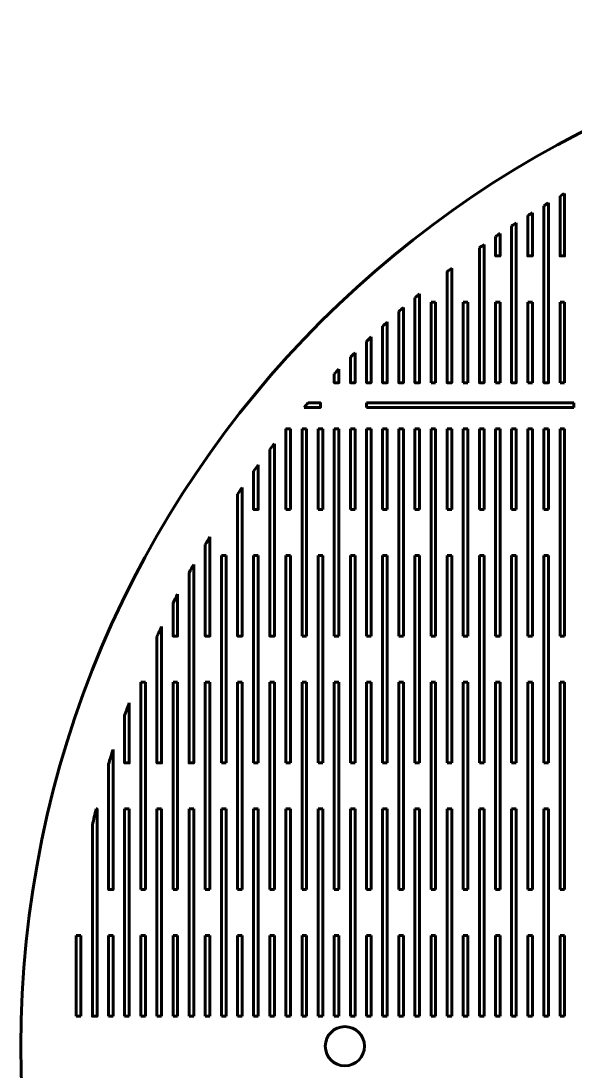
# Model space of a CAD drawing. Header units: millimetres. Extents: x -222 to 222, y -222 to 222.
# Drawn here: x -222.5 to -102.2, y -5.4 to 222.5 of the extents above; entities that cross this region are included whole.
import ezdxf

# ---------------------------------------------------------------- set-up
doc = ezdxf.new("R2010")
doc.units = ezdxf.units.MM
doc.linetypes.add('K5LT_BASIC', pattern=[0])

# ---------------------------------------------------------------- blocks, each defined once
blk = doc.blocks.new('U1')
at = {"color": 150, "linetype": 'K5LT_BASIC', "lineweight": 60, "true_color": 0x0080ff}
for p, q in [((-210.5, 24), (-209.5, 24)), ((-210.5, 6.5), (-210.5, 24)), ((-209.5, 24), (-209.5, 6.5)), ((-209.5, 6.5), (-210.5, 6.5))]:
    blk.add_line(p, q, dxfattribs=at)
blk = doc.blocks.new('U2')
at = {"color": 150, "linetype": 'K5LT_BASIC', "lineweight": 60, "true_color": 0x0080ff}
for p, q in [((-203.5, 24), (-202.5, 24)), ((-203.5, 6.5), (-203.5, 24)), ((-202.5, 24), (-202.5, 6.5)), ((-202.5, 6.5), (-203.5, 6.5))]:
    blk.add_line(p, q, dxfattribs=at)
blk = doc.blocks.new('U3')
at = {"color": 150, "linetype": 'K5LT_BASIC', "lineweight": 60, "true_color": 0x0080ff}
for p, q in [((-199, 51.5), (-200, 51.5)), ((-200, 51.5), (-200, 6.5)), ((-199, 6.5), (-199, 51.5)), ((-200, 6.5), (-199, 6.5))]:
    blk.add_line(p, q, dxfattribs=at)
blk = doc.blocks.new('U4')
at = {"color": 150, "linetype": 'K5LT_BASIC', "lineweight": 60, "true_color": 0x0080ff}
for p, q in [((-196.5, 24), (-195.5, 24)), ((-196.5, 6.5), (-196.5, 24)), ((-195.5, 24), (-195.5, 6.5)), ((-195.5, 6.5), (-196.5, 6.5))]:
    blk.add_line(p, q, dxfattribs=at)
blk = doc.blocks.new('U5')
at = {"color": 150, "linetype": 'K5LT_BASIC', "lineweight": 60, "true_color": 0x0080ff}
for p, q in [((-195.5, 79), (-196.5, 79)), ((-196.5, 79), (-196.5, 34)), ((-195.5, 34), (-195.5, 79)), ((-196.5, 34), (-195.5, 34))]:
    blk.add_line(p, q, dxfattribs=at)
blk = doc.blocks.new('U6')
at = {"color": 150, "linetype": 'K5LT_BASIC', "lineweight": 60, "true_color": 0x0080ff}
for p, q in [((-192, 51.5), (-193, 51.5)), ((-193, 51.5), (-193, 6.5)), ((-192, 6.5), (-192, 51.5)), ((-193, 6.5), (-192, 6.5))]:
    blk.add_line(p, q, dxfattribs=at)
blk = doc.blocks.new('U7')
at = {"color": 150, "linetype": 'K5LT_BASIC', "lineweight": 60, "true_color": 0x0080ff}
for p, q in [((-189.5, 24), (-188.5, 24)), ((-189.5, 6.5), (-189.5, 24)), ((-188.5, 24), (-188.5, 6.5)), ((-188.5, 6.5), (-189.5, 6.5))]:
    blk.add_line(p, q, dxfattribs=at)
blk = doc.blocks.new('U8')
at = {"color": 150, "linetype": 'K5LT_BASIC', "lineweight": 60, "true_color": 0x0080ff}
for p, q in [((-188.5, 79), (-189.5, 79)), ((-189.5, 79), (-189.5, 34)), ((-188.5, 34), (-188.5, 79)), ((-189.5, 34), (-188.5, 34))]:
    blk.add_line(p, q, dxfattribs=at)
blk = doc.blocks.new('U9')
at = {"color": 150, "linetype": 'K5LT_BASIC', "lineweight": 60, "true_color": 0x0080ff}
for p, q in [((-185, 51.5), (-186, 51.5)), ((-186, 51.5), (-186, 6.5)), ((-185, 6.5), (-185, 51.5)), ((-186, 6.5), (-185, 6.5))]:
    blk.add_line(p, q, dxfattribs=at)
blk = doc.blocks.new('U10')
at = {"color": 150, "linetype": 'K5LT_BASIC', "lineweight": 60, "true_color": 0x0080ff}
for p, q in [((-182.5, 24), (-181.5, 24)), ((-182.5, 6.5), (-182.5, 24)), ((-181.5, 24), (-181.5, 6.5)), ((-181.5, 6.5), (-182.5, 6.5))]:
    blk.add_line(p, q, dxfattribs=at)
blk = doc.blocks.new('U11')
at = {"color": 150, "linetype": 'K5LT_BASIC', "lineweight": 60, "true_color": 0x0080ff}
for p, q in [((-181.5, 79), (-182.5, 79)), ((-182.5, 79), (-182.5, 34)), ((-181.5, 34), (-181.5, 79)), ((-182.5, 34), (-181.5, 34))]:
    blk.add_line(p, q, dxfattribs=at)
blk = doc.blocks.new('U12')
at = {"color": 150, "linetype": 'K5LT_BASIC', "lineweight": 60, "true_color": 0x0080ff}
for p, q in [((-178, 51.5), (-179, 51.5)), ((-179, 51.5), (-179, 6.5)), ((-178, 6.5), (-178, 51.5)), ((-179, 6.5), (-178, 6.5))]:
    blk.add_line(p, q, dxfattribs=at)
blk = doc.blocks.new('U13')
at = {"color": 150, "linetype": 'K5LT_BASIC', "lineweight": 60, "true_color": 0x0080ff}
for p, q in [((-175.5, 24), (-174.5, 24)), ((-175.5, 6.5), (-175.5, 24)), ((-174.5, 24), (-174.5, 6.5)), ((-174.5, 6.5), (-175.5, 6.5))]:
    blk.add_line(p, q, dxfattribs=at)
blk = doc.blocks.new('U14')
at = {"color": 150, "linetype": 'K5LT_BASIC', "lineweight": 60, "true_color": 0x0080ff}
for p, q in [((-174.5, 79), (-175.5, 79)), ((-175.5, 79), (-175.5, 34)), ((-174.5, 34), (-174.5, 79)), ((-175.5, 34), (-174.5, 34))]:
    blk.add_line(p, q, dxfattribs=at)
blk = doc.blocks.new('U15')
at = {"color": 150, "linetype": 'K5LT_BASIC', "lineweight": 60, "true_color": 0x0080ff}
for p, q in [((-178, 106.5), (-179, 106.5)), ((-179, 106.5), (-179, 61.5)), ((-178, 61.5), (-178, 106.5)), ((-179, 61.5), (-178, 61.5))]:
    blk.add_line(p, q, dxfattribs=at)
blk = doc.blocks.new('U16')
at = {"color": 150, "linetype": 'K5LT_BASIC', "lineweight": 60, "true_color": 0x0080ff}
for p, q in [((-171, 51.5), (-172, 51.5)), ((-172, 51.5), (-172, 6.5)), ((-171, 6.5), (-171, 51.5)), ((-172, 6.5), (-171, 6.5))]:
    blk.add_line(p, q, dxfattribs=at)
blk = doc.blocks.new('U17')
at = {"color": 150, "linetype": 'K5LT_BASIC', "lineweight": 60, "true_color": 0x0080ff}
for p, q in [((-168.5, 24), (-167.5, 24)), ((-168.5, 6.5), (-168.5, 24)), ((-167.5, 24), (-167.5, 6.5)), ((-167.5, 6.5), (-168.5, 6.5))]:
    blk.add_line(p, q, dxfattribs=at)
blk = doc.blocks.new('U18')
at = {"color": 150, "linetype": 'K5LT_BASIC', "lineweight": 60, "true_color": 0x0080ff}
for p, q in [((-167.5, 79), (-168.5, 79)), ((-168.5, 79), (-168.5, 34)), ((-167.5, 34), (-167.5, 79)), ((-168.5, 34), (-167.5, 34))]:
    blk.add_line(p, q, dxfattribs=at)
blk = doc.blocks.new('U19')
at = {"color": 150, "linetype": 'K5LT_BASIC', "lineweight": 60, "true_color": 0x0080ff}
for p, q in [((-171, 106.5), (-172, 106.5)), ((-172, 106.5), (-172, 61.5)), ((-171, 61.5), (-171, 106.5)), ((-172, 61.5), (-171, 61.5))]:
    blk.add_line(p, q, dxfattribs=at)
blk = doc.blocks.new('U20')
at = {"color": 150, "linetype": 'K5LT_BASIC', "lineweight": 60, "true_color": 0x0080ff}
for p, q in [((-164, 51.5), (-165, 51.5)), ((-165, 51.5), (-165, 6.5)), ((-164, 6.5), (-164, 51.5)), ((-165, 6.5), (-164, 6.5))]:
    blk.add_line(p, q, dxfattribs=at)
blk = doc.blocks.new('U21')
at = {"color": 150, "linetype": 'K5LT_BASIC', "lineweight": 60, "true_color": 0x0080ff}
for p, q in [((-161.5, 24), (-160.5, 24)), ((-161.5, 6.5), (-161.5, 24)), ((-160.5, 24), (-160.5, 6.5)), ((-160.5, 6.5), (-161.5, 6.5))]:
    blk.add_line(p, q, dxfattribs=at)
blk = doc.blocks.new('U22')
at = {"color": 150, "linetype": 'K5LT_BASIC', "lineweight": 60, "true_color": 0x0080ff}
for p, q in [((-160.5, 79), (-161.5, 79)), ((-161.5, 79), (-161.5, 34)), ((-160.5, 34), (-160.5, 79)), ((-161.5, 34), (-160.5, 34))]:
    blk.add_line(p, q, dxfattribs=at)
blk = doc.blocks.new('U23')
at = {"color": 150, "linetype": 'K5LT_BASIC', "lineweight": 60, "true_color": 0x0080ff}
for p, q in [((-164, 106.5), (-165, 106.5)), ((-165, 106.5), (-165, 61.5)), ((-164, 61.5), (-164, 106.5)), ((-165, 61.5), (-164, 61.5))]:
    blk.add_line(p, q, dxfattribs=at)
blk = doc.blocks.new('U24')
at = {"color": 150, "linetype": 'K5LT_BASIC', "lineweight": 60, "true_color": 0x0080ff}
for p, q in [((-165, 134), (-164, 134)), ((-165, 116.5), (-165, 134)), ((-164, 134), (-164, 116.5)), ((-164, 116.5), (-165, 116.5))]:
    blk.add_line(p, q, dxfattribs=at)
blk = doc.blocks.new('U25')
at = {"color": 150, "linetype": 'K5LT_BASIC', "lineweight": 60, "true_color": 0x0080ff}
for p, q in [((-160.5, 134), (-161.5, 134)), ((-161.5, 134), (-161.5, 89)), ((-160.5, 89), (-160.5, 134)), ((-161.5, 89), (-160.5, 89))]:
    blk.add_line(p, q, dxfattribs=at)
blk = doc.blocks.new('U26')
at = {"color": 150, "linetype": 'K5LT_BASIC', "lineweight": 60, "true_color": 0x0080ff}
for p, q in [((-157, 51.5), (-158, 51.5)), ((-158, 51.5), (-158, 6.5)), ((-157, 6.5), (-157, 51.5)), ((-158, 6.5), (-157, 6.5))]:
    blk.add_line(p, q, dxfattribs=at)
blk = doc.blocks.new('U27')
at = {"color": 150, "linetype": 'K5LT_BASIC', "lineweight": 60, "true_color": 0x0080ff}
for p, q in [((-154.5, 24), (-153.5, 24)), ((-154.5, 6.5), (-154.5, 24)), ((-153.5, 24), (-153.5, 6.5)), ((-153.5, 6.5), (-154.5, 6.5))]:
    blk.add_line(p, q, dxfattribs=at)
blk = doc.blocks.new('U28')
at = {"color": 150, "linetype": 'K5LT_BASIC', "lineweight": 60, "true_color": 0x0080ff}
for p, q in [((-153.5, 79), (-154.5, 79)), ((-154.5, 79), (-154.5, 34)), ((-153.5, 34), (-153.5, 79)), ((-154.5, 34), (-153.5, 34))]:
    blk.add_line(p, q, dxfattribs=at)
blk = doc.blocks.new('U29')
at = {"color": 150, "linetype": 'K5LT_BASIC', "lineweight": 60, "true_color": 0x0080ff}
for p, q in [((-157, 106.5), (-158, 106.5)), ((-158, 106.5), (-158, 61.5)), ((-157, 61.5), (-157, 106.5)), ((-158, 61.5), (-157, 61.5))]:
    blk.add_line(p, q, dxfattribs=at)
blk = doc.blocks.new('U30')
at = {"color": 150, "linetype": 'K5LT_BASIC', "lineweight": 60, "true_color": 0x0080ff}
for p, q in [((-158, 134), (-157, 134)), ((-158, 116.5), (-158, 134)), ((-157, 134), (-157, 116.5)), ((-157, 116.5), (-158, 116.5))]:
    blk.add_line(p, q, dxfattribs=at)
blk = doc.blocks.new('U31')
at = {"color": 150, "linetype": 'K5LT_BASIC', "lineweight": 60, "true_color": 0x0080ff}
for p, q in [((-153.5, 134), (-154.5, 134)), ((-154.5, 134), (-154.5, 89)), ((-153.5, 89), (-153.5, 134)), ((-154.5, 89), (-153.5, 89))]:
    blk.add_line(p, q, dxfattribs=at)
blk = doc.blocks.new('U32')
at = {"color": 150, "linetype": 'K5LT_BASIC', "lineweight": 60, "true_color": 0x0080ff}
for p, q in [((-150, 51.5), (-151, 51.5)), ((-151, 51.5), (-151, 6.5)), ((-150, 6.5), (-150, 51.5)), ((-151, 6.5), (-150, 6.5))]:
    blk.add_line(p, q, dxfattribs=at)
blk = doc.blocks.new('U33')
at = {"color": 150, "linetype": 'K5LT_BASIC', "lineweight": 60, "true_color": 0x0080ff}
for p, q in [((-147.5, 24), (-146.5, 24)), ((-147.5, 6.5), (-147.5, 24)), ((-146.5, 24), (-146.5, 6.5)), ((-146.5, 6.5), (-147.5, 6.5))]:
    blk.add_line(p, q, dxfattribs=at)
blk = doc.blocks.new('U34')
at = {"color": 150, "linetype": 'K5LT_BASIC', "lineweight": 60, "true_color": 0x0080ff}
for p, q in [((-146.5, 79), (-147.5, 79)), ((-147.5, 79), (-147.5, 34)), ((-146.5, 34), (-146.5, 79)), ((-147.5, 34), (-146.5, 34))]:
    blk.add_line(p, q, dxfattribs=at)
blk = doc.blocks.new('U35')
at = {"color": 150, "linetype": 'K5LT_BASIC', "lineweight": 60, "true_color": 0x0080ff}
for p, q in [((-150, 106.5), (-151, 106.5)), ((-151, 106.5), (-151, 61.5)), ((-150, 61.5), (-150, 106.5)), ((-151, 61.5), (-150, 61.5))]:
    blk.add_line(p, q, dxfattribs=at)
blk = doc.blocks.new('U36')
at = {"color": 150, "linetype": 'K5LT_BASIC', "lineweight": 60, "true_color": 0x0080ff}
for p, q in [((-151, 134), (-150, 134)), ((-151, 116.5), (-151, 134)), ((-150, 134), (-150, 116.5)), ((-150, 116.5), (-151, 116.5))]:
    blk.add_line(p, q, dxfattribs=at)
blk = doc.blocks.new('U37')
at = {"color": 150, "linetype": 'K5LT_BASIC', "lineweight": 60, "true_color": 0x0080ff}
for p, q in [((-146.5, 134), (-147.5, 134)), ((-147.5, 134), (-147.5, 89)), ((-146.5, 89), (-146.5, 134)), ((-147.5, 89), (-146.5, 89))]:
    blk.add_line(p, q, dxfattribs=at)
blk = doc.blocks.new('U38')
at = {"color": 150, "linetype": 'K5LT_BASIC', "lineweight": 60, "true_color": 0x0080ff}
for p, q in [((-143, 51.5), (-144, 51.5)), ((-144, 51.5), (-144, 6.5)), ((-143, 6.5), (-143, 51.5)), ((-144, 6.5), (-143, 6.5))]:
    blk.add_line(p, q, dxfattribs=at)
blk = doc.blocks.new('U39')
at = {"color": 150, "linetype": 'K5LT_BASIC', "lineweight": 60, "true_color": 0x0080ff}
for p, q in [((-140.5, 24), (-139.5, 24)), ((-140.5, 6.5), (-140.5, 24)), ((-139.5, 24), (-139.5, 6.5)), ((-139.5, 6.5), (-140.5, 6.5))]:
    blk.add_line(p, q, dxfattribs=at)
blk = doc.blocks.new('U40')
at = {"color": 150, "linetype": 'K5LT_BASIC', "lineweight": 60, "true_color": 0x0080ff}
for p, q in [((-139.5, 79), (-140.5, 79)), ((-140.5, 79), (-140.5, 34)), ((-139.5, 34), (-139.5, 79)), ((-140.5, 34), (-139.5, 34))]:
    blk.add_line(p, q, dxfattribs=at)
blk = doc.blocks.new('U41')
at = {"color": 150, "linetype": 'K5LT_BASIC', "lineweight": 60, "true_color": 0x0080ff}
for p, q in [((-143, 106.5), (-144, 106.5)), ((-144, 106.5), (-144, 61.5)), ((-143, 61.5), (-143, 106.5)), ((-144, 61.5), (-143, 61.5))]:
    blk.add_line(p, q, dxfattribs=at)
blk = doc.blocks.new('U42')
at = {"color": 150, "linetype": 'K5LT_BASIC', "lineweight": 60, "true_color": 0x0080ff}
for p, q in [((-144, 134), (-143, 134)), ((-144, 116.5), (-144, 134)), ((-143, 134), (-143, 116.5)), ((-143, 116.5), (-144, 116.5))]:
    blk.add_line(p, q, dxfattribs=at)
blk = doc.blocks.new('U43')
at = {"color": 150, "linetype": 'K5LT_BASIC', "lineweight": 60, "true_color": 0x0080ff}
for p, q in [((-139.5, 134), (-140.5, 134)), ((-140.5, 134), (-140.5, 89)), ((-139.5, 89), (-139.5, 134)), ((-140.5, 89), (-139.5, 89))]:
    blk.add_line(p, q, dxfattribs=at)
blk = doc.blocks.new('U44')
at = {"color": 150, "linetype": 'K5LT_BASIC', "lineweight": 60, "true_color": 0x0080ff}
for p, q in [((-136, 51.5), (-137, 51.5)), ((-137, 51.5), (-137, 6.5)), ((-136, 6.5), (-136, 51.5)), ((-137, 6.5), (-136, 6.5))]:
    blk.add_line(p, q, dxfattribs=at)
blk = doc.blocks.new('U45')
at = {"color": 150, "linetype": 'K5LT_BASIC', "lineweight": 60, "true_color": 0x0080ff}
for p, q in [((-133.5, 24), (-132.5, 24)), ((-133.5, 6.5), (-133.5, 24)), ((-132.5, 24), (-132.5, 6.5)), ((-132.5, 6.5), (-133.5, 6.5))]:
    blk.add_line(p, q, dxfattribs=at)
blk = doc.blocks.new('U46')
at = {"color": 150, "linetype": 'K5LT_BASIC', "lineweight": 60, "true_color": 0x0080ff}
for p, q in [((-132.5, 79), (-133.5, 79)), ((-133.5, 79), (-133.5, 34)), ((-132.5, 34), (-132.5, 79)), ((-133.5, 34), (-132.5, 34))]:
    blk.add_line(p, q, dxfattribs=at)
blk = doc.blocks.new('U47')
at = {"color": 150, "linetype": 'K5LT_BASIC', "lineweight": 60, "true_color": 0x0080ff}
for p, q in [((-136, 106.5), (-137, 106.5)), ((-137, 106.5), (-137, 61.5)), ((-136, 61.5), (-136, 106.5)), ((-137, 61.5), (-136, 61.5))]:
    blk.add_line(p, q, dxfattribs=at)
blk = doc.blocks.new('U48')
at = {"color": 150, "linetype": 'K5LT_BASIC', "lineweight": 60, "true_color": 0x0080ff}
for p, q in [((-137, 134), (-136, 134)), ((-137, 116.5), (-137, 134)), ((-136, 134), (-136, 116.5)), ((-136, 116.5), (-137, 116.5))]:
    blk.add_line(p, q, dxfattribs=at)
blk = doc.blocks.new('U49')
at = {"color": 150, "linetype": 'K5LT_BASIC', "lineweight": 60, "true_color": 0x0080ff}
for p, q in [((-132.5, 134), (-133.5, 134)), ((-133.5, 134), (-133.5, 89)), ((-132.5, 89), (-132.5, 134)), ((-133.5, 89), (-132.5, 89))]:
    blk.add_line(p, q, dxfattribs=at)
blk = doc.blocks.new('U50')
at = {"color": 150, "linetype": 'K5LT_BASIC', "lineweight": 60, "true_color": 0x0080ff}
for p, q in [((-129, 51.5), (-130, 51.5)), ((-130, 51.5), (-130, 6.5)), ((-129, 6.5), (-129, 51.5)), ((-130, 6.5), (-129, 6.5))]:
    blk.add_line(p, q, dxfattribs=at)
blk = doc.blocks.new('U51')
at = {"color": 150, "linetype": 'K5LT_BASIC', "lineweight": 60, "true_color": 0x0080ff}
for p, q in [((-126.5, 24), (-125.5, 24)), ((-126.5, 6.5), (-126.5, 24)), ((-125.5, 24), (-125.5, 6.5)), ((-125.5, 6.5), (-126.5, 6.5))]:
    blk.add_line(p, q, dxfattribs=at)
blk = doc.blocks.new('U52')
at = {"color": 150, "linetype": 'K5LT_BASIC', "lineweight": 60, "true_color": 0x0080ff}
for p, q in [((-125.5, 79), (-126.5, 79)), ((-126.5, 79), (-126.5, 34)), ((-125.5, 34), (-125.5, 79)), ((-126.5, 34), (-125.5, 34))]:
    blk.add_line(p, q, dxfattribs=at)
blk = doc.blocks.new('U53')
at = {"color": 150, "linetype": 'K5LT_BASIC', "lineweight": 60, "true_color": 0x0080ff}
for p, q in [((-129, 106.5), (-130, 106.5)), ((-130, 106.5), (-130, 61.5)), ((-129, 61.5), (-129, 106.5)), ((-130, 61.5), (-129, 61.5))]:
    blk.add_line(p, q, dxfattribs=at)
blk = doc.blocks.new('U54')
at = {"color": 150, "linetype": 'K5LT_BASIC', "lineweight": 60, "true_color": 0x0080ff}
for p, q in [((-130, 134), (-129, 134)), ((-130, 116.5), (-130, 134)), ((-129, 134), (-129, 116.5)), ((-129, 116.5), (-130, 116.5))]:
    blk.add_line(p, q, dxfattribs=at)
blk = doc.blocks.new('U55')
at = {"color": 150, "linetype": 'K5LT_BASIC', "lineweight": 60, "true_color": 0x0080ff}
for p, q in [((-125.5, 134), (-126.5, 134)), ((-126.5, 134), (-126.5, 89)), ((-125.5, 89), (-125.5, 134)), ((-126.5, 89), (-125.5, 89))]:
    blk.add_line(p, q, dxfattribs=at)
blk = doc.blocks.new('U56')
at = {"color": 150, "linetype": 'K5LT_BASIC', "lineweight": 60, "true_color": 0x0080ff}
for p, q in [((-122, 51.5), (-123, 51.5)), ((-123, 51.5), (-123, 6.5)), ((-122, 6.5), (-122, 51.5)), ((-123, 6.5), (-122, 6.5))]:
    blk.add_line(p, q, dxfattribs=at)
blk = doc.blocks.new('U57')
at = {"color": 150, "linetype": 'K5LT_BASIC', "lineweight": 60, "true_color": 0x0080ff}
for p, q in [((-119.5, 24), (-118.5, 24)), ((-119.5, 6.5), (-119.5, 24)), ((-118.5, 24), (-118.5, 6.5)), ((-118.5, 6.5), (-119.5, 6.5))]:
    blk.add_line(p, q, dxfattribs=at)
blk = doc.blocks.new('U58')
at = {"color": 150, "linetype": 'K5LT_BASIC', "lineweight": 60, "true_color": 0x0080ff}
for p, q in [((-118.5, 79), (-119.5, 79)), ((-119.5, 79), (-119.5, 34)), ((-118.5, 34), (-118.5, 79)), ((-119.5, 34), (-118.5, 34))]:
    blk.add_line(p, q, dxfattribs=at)
blk = doc.blocks.new('U59')
at = {"color": 150, "linetype": 'K5LT_BASIC', "lineweight": 60, "true_color": 0x0080ff}
for p, q in [((-122, 106.5), (-123, 106.5)), ((-123, 106.5), (-123, 61.5)), ((-122, 61.5), (-122, 106.5)), ((-123, 61.5), (-122, 61.5))]:
    blk.add_line(p, q, dxfattribs=at)
blk = doc.blocks.new('U60')
at = {"color": 150, "linetype": 'K5LT_BASIC', "lineweight": 60, "true_color": 0x0080ff}
for p, q in [((-123, 134), (-122, 134)), ((-123, 116.5), (-123, 134)), ((-122, 134), (-122, 116.5)), ((-122, 116.5), (-123, 116.5))]:
    blk.add_line(p, q, dxfattribs=at)
blk = doc.blocks.new('U61')
at = {"color": 150, "linetype": 'K5LT_BASIC', "lineweight": 60, "true_color": 0x0080ff}
for p, q in [((-118.5, 134), (-119.5, 134)), ((-119.5, 134), (-119.5, 89)), ((-118.5, 89), (-118.5, 134)), ((-119.5, 89), (-118.5, 89))]:
    blk.add_line(p, q, dxfattribs=at)
blk = doc.blocks.new('U62')
at = {"color": 150, "linetype": 'K5LT_BASIC', "lineweight": 60, "true_color": 0x0080ff}
for p, q in [((-115, 51.5), (-116, 51.5)), ((-116, 51.5), (-116, 6.5)), ((-115, 6.5), (-115, 51.5)), ((-116, 6.5), (-115, 6.5))]:
    blk.add_line(p, q, dxfattribs=at)
blk = doc.blocks.new('U63')
at = {"color": 150, "linetype": 'K5LT_BASIC', "lineweight": 60, "true_color": 0x0080ff}
for p, q in [((-112.5, 24), (-111.5, 24)), ((-112.5, 6.5), (-112.5, 24)), ((-111.5, 24), (-111.5, 6.5)), ((-111.5, 6.5), (-112.5, 6.5))]:
    blk.add_line(p, q, dxfattribs=at)
blk = doc.blocks.new('U64')
at = {"color": 150, "linetype": 'K5LT_BASIC', "lineweight": 60, "true_color": 0x0080ff}
for p, q in [((-111.5, 79), (-112.5, 79)), ((-112.5, 79), (-112.5, 34)), ((-111.5, 34), (-111.5, 79)), ((-112.5, 34), (-111.5, 34))]:
    blk.add_line(p, q, dxfattribs=at)
blk = doc.blocks.new('U65')
at = {"color": 150, "linetype": 'K5LT_BASIC', "lineweight": 60, "true_color": 0x0080ff}
for p, q in [((-115, 106.5), (-116, 106.5)), ((-116, 106.5), (-116, 61.5)), ((-115, 61.5), (-115, 106.5)), ((-116, 61.5), (-115, 61.5))]:
    blk.add_line(p, q, dxfattribs=at)
blk = doc.blocks.new('U66')
at = {"color": 150, "linetype": 'K5LT_BASIC', "lineweight": 60, "true_color": 0x0080ff}
for p, q in [((-116, 134), (-115, 134)), ((-116, 116.5), (-116, 134)), ((-115, 134), (-115, 116.5)), ((-115, 116.5), (-116, 116.5))]:
    blk.add_line(p, q, dxfattribs=at)
blk = doc.blocks.new('U67')
at = {"color": 150, "linetype": 'K5LT_BASIC', "lineweight": 60, "true_color": 0x0080ff}
for p, q in [((-111.5, 134), (-112.5, 134)), ((-112.5, 134), (-112.5, 89)), ((-111.5, 89), (-111.5, 134)), ((-112.5, 89), (-111.5, 89))]:
    blk.add_line(p, q, dxfattribs=at)
blk = doc.blocks.new('U68')
at = {"color": 150, "linetype": 'K5LT_BASIC', "lineweight": 60, "true_color": 0x0080ff}
for p, q in [((-108, 51.5), (-109, 51.5)), ((-109, 51.5), (-109, 6.5)), ((-108, 6.5), (-108, 51.5)), ((-109, 6.5), (-108, 6.5))]:
    blk.add_line(p, q, dxfattribs=at)
blk = doc.blocks.new('U69')
at = {"color": 150, "linetype": 'K5LT_BASIC', "lineweight": 60, "true_color": 0x0080ff}
for p, q in [((-105.5, 24), (-104.5, 24)), ((-105.5, 6.5), (-105.5, 24)), ((-104.5, 24), (-104.5, 6.5)), ((-104.5, 6.5), (-105.5, 6.5))]:
    blk.add_line(p, q, dxfattribs=at)
blk = doc.blocks.new('U70')
at = {"color": 150, "linetype": 'K5LT_BASIC', "lineweight": 60, "true_color": 0x0080ff}
for p, q in [((-104.5, 79), (-105.5, 79)), ((-105.5, 79), (-105.5, 34)), ((-104.5, 34), (-104.5, 79)), ((-105.5, 34), (-104.5, 34))]:
    blk.add_line(p, q, dxfattribs=at)
blk = doc.blocks.new('U71')
at = {"color": 150, "linetype": 'K5LT_BASIC', "lineweight": 60, "true_color": 0x0080ff}
for p, q in [((-108, 106.5), (-109, 106.5)), ((-109, 106.5), (-109, 61.5)), ((-108, 61.5), (-108, 106.5)), ((-109, 61.5), (-108, 61.5))]:
    blk.add_line(p, q, dxfattribs=at)
blk = doc.blocks.new('U72')
at = {"color": 150, "linetype": 'K5LT_BASIC', "lineweight": 60, "true_color": 0x0080ff}
for p, q in [((-109, 134), (-108, 134)), ((-109, 116.5), (-109, 134)), ((-108, 134), (-108, 116.5)), ((-108, 116.5), (-109, 116.5))]:
    blk.add_line(p, q, dxfattribs=at)
blk = doc.blocks.new('U73')
at = {"color": 150, "linetype": 'K5LT_BASIC', "lineweight": 60, "true_color": 0x0080ff}
for p, q in [((-104.5, 134), (-105.5, 134)), ((-105.5, 134), (-105.5, 89)), ((-104.5, 89), (-104.5, 134)), ((-105.5, 89), (-104.5, 89))]:
    blk.add_line(p, q, dxfattribs=at)
blk = doc.blocks.new('U158')
at = {"color": 150, "linetype": 'K5LT_BASIC', "lineweight": 60, "true_color": 0x0080ff}
for p, q in [((-133.5, 161.5), (-132.5, 161.5)), ((-133.5, 144), (-133.5, 161.5)), ((-132.5, 161.5), (-132.5, 144)), ((-132.5, 144), (-133.5, 144))]:
    blk.add_line(p, q, dxfattribs=at)
blk = doc.blocks.new('U159')
at = {"color": 150, "linetype": 'K5LT_BASIC', "lineweight": 60, "true_color": 0x0080ff}
for p, q in [((-126.5, 161.5), (-125.5, 161.5)), ((-126.5, 144), (-126.5, 161.5)), ((-125.5, 161.5), (-125.5, 144)), ((-125.5, 144), (-126.5, 144))]:
    blk.add_line(p, q, dxfattribs=at)
blk = doc.blocks.new('U160')
at = {"color": 150, "linetype": 'K5LT_BASIC', "lineweight": 60, "true_color": 0x0080ff}
for p, q in [((-119.5, 161.5), (-118.5, 161.5)), ((-119.5, 144), (-119.5, 161.5)), ((-118.5, 161.5), (-118.5, 144)), ((-118.5, 144), (-119.5, 144))]:
    blk.add_line(p, q, dxfattribs=at)
blk = doc.blocks.new('U161')
at = {"color": 150, "linetype": 'K5LT_BASIC', "lineweight": 60, "true_color": 0x0080ff}
for p, q in [((-112.5, 161.5), (-111.5, 161.5)), ((-112.5, 144), (-112.5, 161.5)), ((-111.5, 161.5), (-111.5, 144)), ((-111.5, 144), (-112.5, 144))]:
    blk.add_line(p, q, dxfattribs=at)
blk = doc.blocks.new('U162')
at = {"color": 150, "linetype": 'K5LT_BASIC', "lineweight": 60, "true_color": 0x0080ff}
for p, q in [((-105.5, 161.5), (-104.5, 161.5)), ((-105.5, 144), (-105.5, 161.5)), ((-104.5, 161.5), (-104.5, 144)), ((-104.5, 144), (-105.5, 144))]:
    blk.add_line(p, q, dxfattribs=at)
blk = doc.blocks.new('U190')
at = {"color": 150, "linetype": 'K5LT_BASIC', "lineweight": 60, "true_color": 0x0080ff}
for p, q in [((-147.5, 139.63), (-147.5, 138.63)), ((-102.5, 139.63), (-147.5, 139.63)), ((-102.5, 138.63), (-102.5, 139.63)), ((-147.5, 138.63), (-102.5, 138.63))]:
    blk.add_line(p, q, dxfattribs=at)
blk = doc.blocks.new('U0')
at = {"color": 150, "linetype": 'K5LT_BASIC', "lineweight": 60, "true_color": 0x0080ff}
for p, q in [((-108, 183.01), (-108, 166.5)), ((-115, 178.69), (-115, 166.5)), ((-122, 173.99), (-122, 166.5)), ((-119.5, 171.5), (-118.5, 171.5)), ((-112.5, 171.5), (-111.5, 171.5)), ((-105.5, 171.5), (-104.5, 171.5)), ((-129, 168.86), (-129, 166.5)), ((-133.5, 161.5), (-132.5, 161.5)), ((-126.5, 161.5), (-125.5, 161.5)), ((-119.5, 161.5), (-118.5, 161.5)), ((-112.5, 161.5), (-111.5, 161.5)), ((-105.5, 161.5), (-104.5, 161.5)), ((-206, 51.5), (-206, 29)), ((-199, 51.5), (-199, 29)), ((-192, 51.5), (-192, 29)), ((-185, 51.5), (-185, 29)), ((-178, 51.5), (-178, 29)), ((-171, 51.5), (-171, 29)), ((-164, 51.5), (-164, 29)), ((-157, 51.5), (-157, 29)), ((-150, 51.5), (-150, 29)), ((-143, 51.5), (-143, 29)), ((-136, 51.5), (-136, 29)), ((-129, 51.5), (-129, 29)), ((-122, 51.5), (-122, 29)), ((-115, 51.5), (-115, 29)), ((-108, 51.5), (-108, 29)), ((-203.5, 34), (-202.5, 34)), ((-196.5, 34), (-195.5, 34)), ((-189.5, 34), (-188.5, 34)), ((-182.5, 34), (-181.5, 34)), ((-175.5, 34), (-174.5, 34)), ((-168.5, 34), (-167.5, 34)), ((-161.5, 34), (-160.5, 34)), ((-154.5, 34), (-153.5, 34)), ((-147.5, 34), (-146.5, 34)), ((-140.5, 34), (-139.5, 34)), ((-133.5, 34), (-132.5, 34)), ((-126.5, 34), (-125.5, 34)), ((-119.5, 34), (-118.5, 34)), ((-112.5, 34), (-111.5, 34)), ((-105.5, 34), (-104.5, 34)), ((-210.5, 24), (-209.5, 24)), ((-203.5, 24), (-202.5, 24)), ((-196.5, 24), (-195.5, 24)), ((-189.5, 24), (-188.5, 24)), ((-182.5, 24), (-181.5, 24)), ((-175.5, 24), (-174.5, 24)), ((-168.5, 24), (-167.5, 24)), ((-161.5, 24), (-160.5, 24)), ((-154.5, 24), (-153.5, 24)), ((-147.5, 24), (-146.5, 24)), ((-140.5, 24), (-139.5, 24)), ((-133.5, 24), (-132.5, 24)), ((-126.5, 24), (-125.5, 24)), ((-119.5, 24), (-118.5, 24)), ((-112.5, 24), (-111.5, 24)), ((-105.5, 24), (-104.5, 24))]:
    blk.add_line(p, q, dxfattribs=at)
for points in [[(-105.5, 184.46), (-105.5, 171.5), (-104.5, 171.5), (-104.5, 185.03)], [(-109, 182.42), (-109, 144), (-108, 144), (-108, 183.01)], [(-112.5, 180.28), (-112.5, 171.5), (-111.5, 171.5), (-111.5, 180.9)], [(-116, 178.05), (-116, 144), (-115, 144), (-115, 178.69)], [(-119.5, 175.72), (-119.5, 171.5), (-118.5, 171.5), (-118.5, 176.39)], [(-123, 173.28), (-123, 144), (-122, 144), (-122, 173.99)], [(-130, 168.1), (-130, 144), (-129, 144), (-129, 168.86)], [(-137, 162.44), (-137, 144), (-136, 144), (-136, 163.28)], [(-139.5, 160.3), (-139.5, 144), (-140.5, 144), (-140.5, 159.42)], [(-144, 156.27), (-144, 144), (-143, 144), (-143, 157.19)], [(-146.5, 153.93), (-146.5, 144), (-147.5, 144), (-147.5, 152.97)], [(-151, 149.52), (-151, 144), (-150, 144), (-150, 150.52)], [(-153.5, 146.95), (-153.5, 144), (-154.5, 144), (-154.5, 145.9)], [(-161.05, 138.63), (-157.5, 138.63), (-157.5, 139.63), (-160.19, 139.63)], [(-168.5, 129.48), (-168.5, 89), (-167.5, 89), (-167.5, 130.77)], [(-171, 126.16), (-171, 116.5), (-172, 116.5), (-172, 124.79)], [(-175.5, 119.82), (-175.5, 89), (-174.5, 89), (-174.5, 121.27)], [(-182.5, 108.86), (-182.5, 89), (-181.5, 89), (-181.5, 110.52)], [(-186, 102.76), (-186, 61.5), (-185, 61.5), (-185, 104.55)], [(-189.5, 96.16), (-189.5, 89), (-188.5, 89), (-188.5, 98.1)], [(-193, 88.92), (-193, 61.5), (-192, 61.5), (-192, 91.06)], [(-200, 71.81), (-200, 61.5), (-199, 61.5), (-199, 74.53)], [(-203.5, 61.19), (-203.5, 34), (-202.5, 34), (-202.5, 64.42)], [(-207, 48.03), (-207, 6.5), (-206, 6.5), (-206, 51.5), (-206.16, 51.5)]]:
    blk.add_lwpolyline(points, dxfattribs=at)
for name in ['U158', 'U159', 'U160', 'U161', 'U162', 'U190', 'U24', 'U25', 'U30', 'U31', 'U36', 'U37', 'U42', 'U43', 'U48', 'U49', 'U54', 'U55', 'U60', 'U61', 'U66', 'U67', 'U72', 'U73', 'U15', 'U19', 'U23', 'U29', 'U35', 'U41', 'U47', 'U53', 'U59', 'U65', 'U71', 'U5', 'U8', 'U11', 'U14', 'U18', 'U22', 'U28', 'U34', 'U40', 'U46', 'U52', 'U58', 'U64', 'U70', 'U3', 'U6', 'U9', 'U12', 'U16', 'U20', 'U26', 'U32', 'U38', 'U44', 'U50', 'U56', 'U62', 'U68', 'U1', 'U2', 'U4', 'U7', 'U10', 'U13', 'U17', 'U21', 'U27', 'U33', 'U39', 'U45', 'U51', 'U57', 'U63', 'U69']:
    blk.add_blockref(name, (0, 0))

msp = doc.modelspace()

# ---------------------------------------------------------------- linework, layer by layer
at = {"color": 150, "linetype": 'K5LT_BASIC', "lineweight": 60, "true_color": 0x0080ff}
for centre, radius in [((0, 0), 222.5), ((-152.2, 0), 4.25)]:
    msp.add_circle(centre, radius, dxfattribs=at)
for start, end in [(119.4566, 119.7668), (120.5464, 120.8599), (121.6484, 121.9657), (122.7638, 123.085), (123.8932, 124.2187), (125.0379, 125.3678), (127.3771, 127.7172), (129.7918, 130.1436), (131.0313, 131.3897), (132.2945, 132.66), (133.5836, 133.9569), (134.9009, 135.2828), (136.2491, 136.6404), (138.9218, 139.2785), (140.9065, 140.9386), (142.0209, 142.4612), (143.5819, 144.0385), (145.2027, 145.6781), (148.6624, 149.1847), (150.5271, 151.0798), (152.506, 153.0958), (154.6259, 155.2626), (159.467, 160.2501), (162.3528, 163.2651), (165.9745, 166.9359)]:
    msp.add_arc((0, 0), 212.5, start, end, dxfattribs=at)

# ---------------------------------------------------------------- block references
msp.add_blockref('U0', (0, 0))

doc.saveas('drawing.dxf')
